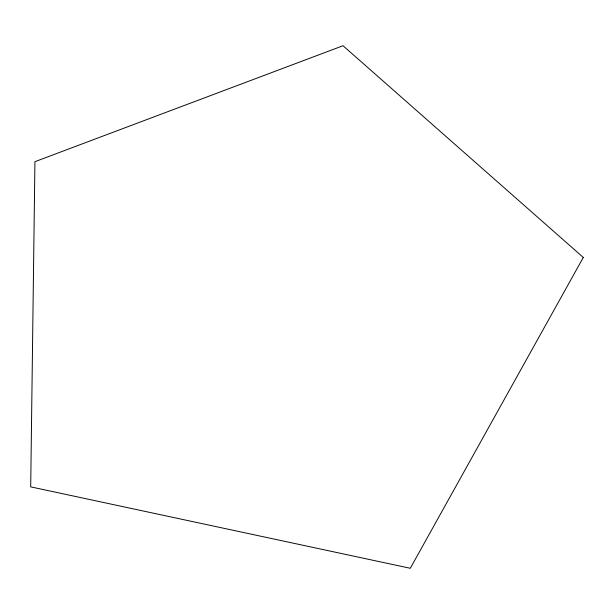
<?xml version="1.0" encoding="UTF-8"?>
<svg xmlns="http://www.w3.org/2000/svg" width="614" height="614" viewBox="0 0 614 614"><rect width="100%" height="100%" fill="white"/><g stroke="black" fill="none" stroke-linecap="round" stroke-linejoin="round"><path stroke-width="0.92" d="M583.3 257.443L410.298 568.28L30.7 486.871L34.929 161.682L343.026 45.728L583.292 257.45"/></g></svg>
